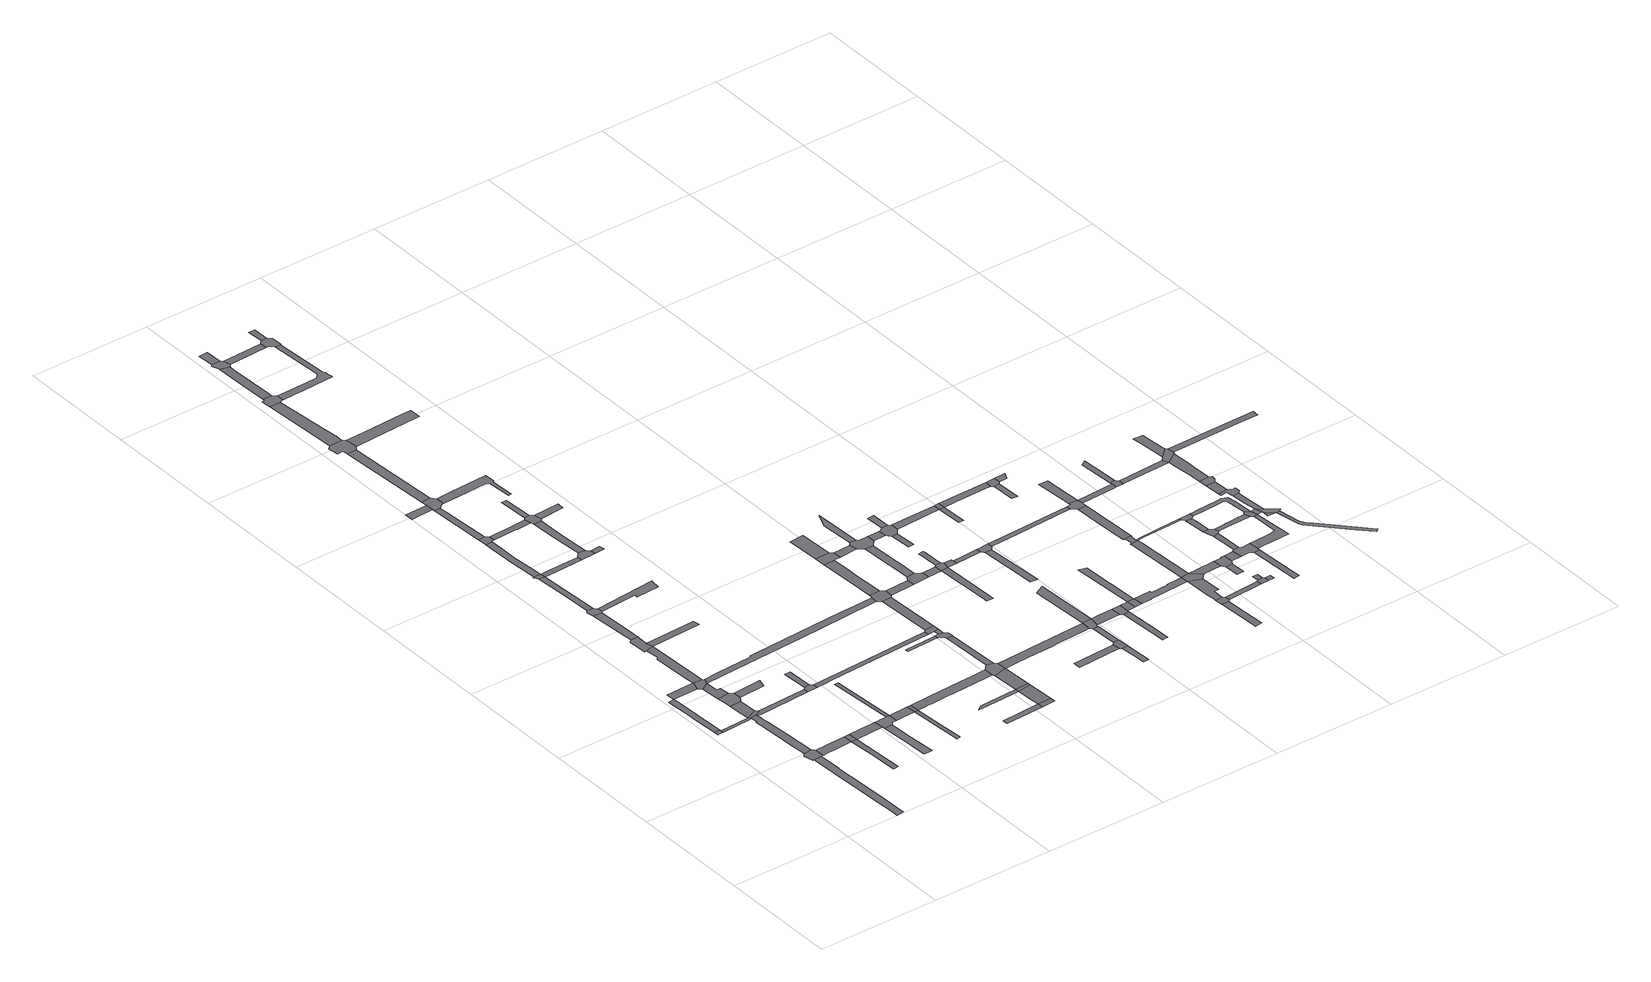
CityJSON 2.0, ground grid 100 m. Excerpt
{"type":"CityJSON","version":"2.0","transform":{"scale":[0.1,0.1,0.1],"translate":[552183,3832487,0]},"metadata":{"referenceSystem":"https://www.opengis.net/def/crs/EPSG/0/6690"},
"CityObjects":{
"road1":{"type":"Road","geometry":[{"type":"MultiSurface","lod":"1","boundaries":[[[0,1,2,3,4,5]]]}]},
"road2":{"type":"Road","attributes":{"RoadStructureAttribute.sectionType":"1"},"geometry":[{"type":"MultiSurface","lod":"1","boundaries":[[[6,7,8,9,10,11,12,13,14,15,16,17,18,19,20,21,22]]]}]},
"road3":{"type":"Road","attributes":{"RoadStructureAttribute.sectionType":"1"},"geometry":[{"type":"MultiSurface","lod":"1","boundaries":[[[23,24,25,26,27,28,29,1,0]]]}]},
"road4":{"type":"Road","geometry":[{"type":"MultiSurface","lod":"1","boundaries":[[[30,5,4,31,32]]]}]},
"road5":{"type":"Road","geometry":[{"type":"MultiSurface","lod":"1","boundaries":[[[33,34,35,36,37,38,39,40,13,12,41,42,43]]]}]},
"road6":{"type":"Road","attributes":{"RoadStructureAttribute.sectionType":"1"},"geometry":[{"type":"MultiSurface","lod":"1","boundaries":[[[44,45,46,47,48,49,32,50,51,52,53,54,55,56,36,35]]]}]},
"road7":{"type":"Road","attributes":{"RoadStructureAttribute.sectionType":"1"},"geometry":[{"type":"MultiSurface","lod":"1","boundaries":[[[57,58,26,59]]]}]},
"road8":{"type":"Road","geometry":[{"type":"MultiSurface","lod":"1","boundaries":[[[60,30,32,49,61]]]}]},
"road9":{"type":"Road","attributes":{"RoadStructureAttribute.sectionType":"1"},"geometry":[{"type":"MultiSurface","lod":"1","boundaries":[[[62,63,64,65,43,42,66,67,68,69,70]]]}]},
"road10":{"type":"Road","attributes":{"RoadStructureAttribute.sectionType":"1"},"geometry":[{"type":"MultiSurface","lod":"1","boundaries":[[[71,72,73,30,60]]]}]},
"road11":{"type":"Road","geometry":[{"type":"MultiSurface","lod":"1","boundaries":[[[74,75,76,72,71,77,78]]]}]},
"road12":{"type":"Road","attributes":{"RoadStructureAttribute.sectionType":"1"},"geometry":[{"type":"MultiSurface","lod":"1","boundaries":[[[79,80,81,82,75,74]]]}]},
"road13":{"type":"Road","geometry":[{"type":"MultiSurface","lod":"1","boundaries":[[[57,59,82,81,83,84]]]}]},
"road14":{"type":"Road","attributes":{"RoadStructureAttribute.sectionType":"1"},"geometry":[{"type":"MultiSurface","lod":"1","boundaries":[[[85,86,87,88,89,90,70]]]}]},
"road15":{"type":"Road","geometry":[{"type":"MultiSurface","lod":"1","boundaries":[[[91,62,70,90]]]}]},
"road16":{"type":"Road","attributes":{"RoadStructureAttribute.sectionType":"1"},"geometry":[{"type":"MultiSurface","lod":"1","boundaries":[[[92,93,94,95,96,97,98,57,84]]]}]},
"road17":{"type":"Road","attributes":{"RoadStructureAttribute.sectionType":"1"},"geometry":[{"type":"MultiSurface","lod":"1","boundaries":[[[99,61,49,100,101,102]]]}]},
"road18":{"type":"Road","geometry":[{"type":"MultiSurface","lod":"1","boundaries":[[[103,104,105,78,77]]]}]},
"road19":{"type":"Road","geometry":[{"type":"MultiSurface","lod":"1","boundaries":[[[106,107,108,109,110,95,94,111]]]}]},
"road20":{"type":"Road","attributes":{"RoadStructureAttribute.sectionType":"1"},"geometry":[{"type":"MultiSurface","lod":"1","boundaries":[[[112,113,114,91,90,115,116,117]]]}]},
"road21":{"type":"Road","attributes":{"RoadStructureAttribute.sectionType":"1"},"geometry":[{"type":"MultiSurface","lod":"1","boundaries":[[[118,119,107,106,120,121]]]}]},
"road22":{"type":"Road","attributes":{"RoadStructureAttribute.sectionType":"1"},"geometry":[{"type":"MultiSurface","lod":"1","boundaries":[[[122,123,124,125,126,127,128,129]]]}]},
"road23":{"type":"Road","geometry":[{"type":"MultiSurface","lod":"1","boundaries":[[[130,131,118,121,132,133,134,135]]]}]},
"road24":{"type":"Road","attributes":{"RoadStructureAttribute.sectionType":"1"},"geometry":[{"type":"MultiSurface","lod":"1","boundaries":[[[136,137,130,135,138,139]]]}]},
"road25":{"type":"Road","geometry":[{"type":"MultiSurface","lod":"1","boundaries":[[[140,141,142,143,144,112,117,129,128,145,146,147]]]}]},
"road26":{"type":"Road","attributes":{"RoadStructureAttribute.sectionType":"1"},"geometry":[{"type":"MultiSurface","lod":"1","boundaries":[[[148,149,111,94]]]}]},
"road27":{"type":"Road","geometry":[{"type":"MultiSurface","lod":"1","boundaries":[[[150,151,99,102,152,153]]]}]},
"road28":{"type":"Road","geometry":[{"type":"MultiSurface","lod":"1","boundaries":[[[154,155,136,139,156]]]}]},
"road29":{"type":"Road","geometry":[{"type":"MultiSurface","lod":"1","boundaries":[[[157,158,151,150]]]}]},
"road30":{"type":"Road","attributes":{"RoadStructureAttribute.sectionType":"1"},"geometry":[{"type":"MultiSurface","lod":"1","boundaries":[[[159,160,161,141,140]]]}]},
"road31":{"type":"Road","attributes":{"RoadStructureAttribute.sectionType":"1"},"geometry":[{"type":"MultiSurface","lod":"1","boundaries":[[[162,163,164,165,166,167,168,169,170,171,154,156]]]}]},
"road32":{"type":"Road","attributes":{"RoadStructureAttribute.sectionType":"1"},"geometry":[{"type":"MultiSurface","lod":"1","boundaries":[[[172,173,174,140,147,175,176]]]}]},
"road33":{"type":"Road","attributes":{"RoadStructureAttribute.sectionType":"1"},"geometry":[{"type":"MultiSurface","lod":"1","boundaries":[[[177,178,179,180,181,182,176]]]}]},
"road34":{"type":"Road","attributes":{"RoadStructureAttribute.sectionType":"1"},"geometry":[{"type":"MultiSurface","lod":"1","boundaries":[[[183,184,185,186,134,133]]]}]},
"road35":{"type":"Road","geometry":[{"type":"MultiSurface","lod":"1","boundaries":[[[187,188,189,167,166,190,191,192]]]}]},
"road36":{"type":"Road","attributes":{"RoadStructureAttribute.sectionType":"1"},"geometry":[{"type":"MultiSurface","lod":"1","boundaries":[[[193,194,195,196]]]}]},
"road37":{"type":"Road","attributes":{"RoadStructureAttribute.sectionType":"1"},"geometry":[{"type":"MultiSurface","lod":"1","boundaries":[[[197,198,156,139,199,200]]]}]},
"road38":{"type":"Road","geometry":[{"type":"MultiSurface","lod":"1","boundaries":[[[201,172,176,182]]]}]},
"road39":{"type":"Road","attributes":{"RoadStructureAttribute.sectionType":"1"},"geometry":[{"type":"MultiSurface","lod":"1","boundaries":[[[202,203,204,188,187]]]}]},
"road40":{"type":"Road","geometry":[{"type":"MultiSurface","lod":"1","boundaries":[[[205,206,193,196,204,203,207,208,209]]]}]},
"road41":{"type":"Road","attributes":{"RoadStructureAttribute.sectionType":"1"},"geometry":[{"type":"MultiSurface","lod":"1","boundaries":[[[210,211,212,213,192,191,214,215,216,217,218]]]}]},
"road42":{"type":"Road","attributes":{"RoadStructureAttribute.sectionType":"1"},"geometry":[{"type":"MultiSurface","lod":"1","boundaries":[[[219,220,221,222,223,224,225,83,81,226,227,228,229,230]]]}]},
"road43":{"type":"Road","attributes":{"RoadStructureAttribute.sectionType":"1"},"geometry":[{"type":"MultiSurface","lod":"1","boundaries":[[[231,232,233,206,205]]]}]},
"road44":{"type":"Road","geometry":[{"type":"MultiSurface","lod":"1","boundaries":[[[234,197,200,235,236,237]]]}]},
"road45":{"type":"Road","attributes":{"RoadStructureAttribute.sectionType":"1"},"geometry":[{"type":"MultiSurface","lod":"1","boundaries":[[[238,239,240,241,242,234,237]]]}]},
"road46":{"type":"Road","geometry":[{"type":"MultiSurface","lod":"1","boundaries":[[[243,244,245,246,247,248,249,250,232,231,251,252,253]]]}]},
"road47":{"type":"Road","attributes":{"RoadStructureAttribute.sectionType":"1"},"geometry":[{"type":"MultiSurface","lod":"1","boundaries":[[[254,255,256,236,235]]]}]},
"road48":{"type":"Road","attributes":{"RoadStructureAttribute.sectionType":"1"},"geometry":[{"type":"MultiSurface","lod":"1","boundaries":[[[257,258,259,153,152,260,261,262,263]]]}]},
"road49":{"type":"Road","attributes":{"RoadStructureAttribute.sectionType":"1"},"geometry":[{"type":"MultiSurface","lod":"1","boundaries":[[[264,265,266,267,268,201,182,269,270,271,272,273,274,275,276,277,278,279,280]]]}]},
"road50":{"type":"Road","attributes":{"RoadStructureAttribute.sectionType":"1"},"geometry":[{"type":"MultiSurface","lod":"1","boundaries":[[[281,282,283,284,285,286,287,288,289,209,208]]]}]},
"road51":{"type":"Road","geometry":[{"type":"MultiSurface","lod":"1","boundaries":[[[290,291,210,218,292,240,239,293,294]]]}]},
"road52":{"type":"Road","attributes":{"RoadStructureAttribute.sectionType":"1"},"geometry":[{"type":"MultiSurface","lod":"1","boundaries":[[[295,296,297,298]]]}]},
"road53":{"type":"Road","geometry":[{"type":"MultiSurface","lod":"1","boundaries":[[[299,300,291,290]]]}]},
"road54":{"type":"Road","attributes":{"RoadStructureAttribute.sectionType":"1"},"geometry":[{"type":"MultiSurface","lod":"1","boundaries":[[[301,302,303,304,305,306,307,308,309,310,311,244,243]]]}]},
"road55":{"type":"Road","attributes":{"RoadStructureAttribute.sectionType":"1"},"geometry":[{"type":"MultiSurface","lod":"1","boundaries":[[[312,313,314,315,316,317,318]]]}]},
"road56":{"type":"Road","geometry":[{"type":"MultiSurface","lod":"1","boundaries":[[[319,320,321,322,323,310,309,324,325,326]]]}]},
"road57":{"type":"Road","attributes":{"RoadStructureAttribute.sectionType":"1"},"geometry":[{"type":"MultiSurface","lod":"1","boundaries":[[[327,328,294,293]]]}]},
"road58":{"type":"Road","attributes":{"RoadStructureAttribute.sectionType":"1"},"geometry":[{"type":"MultiSurface","lod":"1","boundaries":[[[329,330,320,319,331,332,333,334]]]}]},
"road59":{"type":"Road","geometry":[{"type":"MultiSurface","lod":"1","boundaries":[[[335,295,298,336]]]}]},
"road60":{"type":"Road","attributes":{"RoadStructureAttribute.sectionType":"1"},"geometry":[{"type":"MultiSurface","lod":"1","boundaries":[[[337,338,318,339,295,335]]]}]},
"road61":{"type":"Road","geometry":[{"type":"MultiSurface","lod":"1","boundaries":[[[340,341,342,343,329,334,344,345,346]]]}]},
"road62":{"type":"Road","geometry":[{"type":"MultiSurface","lod":"1","boundaries":[[[347,312,318,338]]]}]},
"road63":{"type":"Road","attributes":{"RoadStructureAttribute.sectionType":"1"},"geometry":[{"type":"MultiSurface","lod":"1","boundaries":[[[348,349,350,351,352,353,253,252]]]}]},
"road64":{"type":"Road","attributes":{"RoadStructureAttribute.sectionType":"1"},"geometry":[{"type":"MultiSurface","lod":"1","boundaries":[[[354,355,340,346]]]}]},
"road65":{"type":"Road","attributes":{"RoadStructureAttribute.sectionType":"1"},"geometry":[{"type":"MultiSurface","lod":"1","boundaries":[[[356,357,358,359,360,361,362,363,364]]]}]},
"road66":{"type":"Road","attributes":{"RoadStructureAttribute.sectionType":"1"},"geometry":[{"type":"MultiSurface","lod":"1","boundaries":[[[365,366,367,312,347]]]}]},
"road67":{"type":"Road","geometry":[{"type":"MultiSurface","lod":"1","boundaries":[[[368,264,280,369,366,365,370,371]]]}]},
"road68":{"type":"Road","attributes":{"RoadStructureAttribute.sectionType":"1"},"geometry":[{"type":"MultiSurface","lod":"1","boundaries":[[[372,373,368,371]]]}]},
"road69":{"type":"Road","attributes":{"RoadStructureAttribute.sectionType":"1"},"geometry":[{"type":"MultiSurface","lod":"1","boundaries":[[[374,375,376,377,378,379,380,381,326,325,382,383,384,385,386,387,388,389,390]]]}]},
"road70":{"type":"Road","geometry":[{"type":"MultiSurface","lod":"1","boundaries":[[[391,392,356,364,393,394,395,396,397,373,372,398,399,400]]]}]},
"road71":{"type":"Road","attributes":{"RoadStructureAttribute.sectionType":"1"},"geometry":[{"type":"MultiSurface","lod":"1","boundaries":[[[401,402,345,344,403,404]]]}]},
"road72":{"type":"Road","geometry":[{"type":"MultiSurface","lod":"1","boundaries":[[[405,406,257,263,407,408]]]}]},
"road73":{"type":"Road","attributes":{"RoadStructureAttribute.sectionType":"1"},"geometry":[{"type":"MultiSurface","lod":"1","boundaries":[[[408,407,409,391,400]]]}]},
"road74":{"type":"Road","attributes":{"RoadStructureAttribute.sectionType":"1"},"geometry":[{"type":"MultiSurface","lod":"1","boundaries":[[[410,411,412,413,406,405]]]}]},
"road75":{"type":"Road","geometry":[{"type":"MultiSurface","lod":"1","boundaries":[[[414,415,416,219,230,412,411,417,418]]]}]},
"road76":{"type":"Road","attributes":{"RoadStructureAttribute.sectionType":"1"},"geometry":[{"type":"MultiSurface","lod":"1","boundaries":[[[419,420,421,422,423,424,425,426,427,415,414]]]}]},
"road77":{"type":"Road","geometry":[{"type":"MultiSurface","lod":"1","boundaries":[[[428,401,404,429,374,390,430,431,432]]]}]},
"road78":{"type":"Road","attributes":{"RoadStructureAttribute.sectionType":"1"},"geometry":[{"type":"MultiSurface","lod":"1","boundaries":[[[433,434,428,432]]]}]},
"road79":{"type":"Road","attributes":{"RoadStructureAttribute.sectionType":"1"},"geometry":[{"type":"MultiSurface","lod":"1","boundaries":[[[435,418,417,436]]]}]},
"road80":{"type":"Road","attributes":{"RoadStructureAttribute.sectionType":"1"},"geometry":[{"type":"MultiSurface","lod":"1","boundaries":[[[437,438,439,440,441,442,443,370,365,444,445,446,447,448,449,450,451,452,453,454]]]}]},
"road81":{"type":"Road","geometry":[{"type":"MultiSurface","lod":"1","boundaries":[[[455,456,424,423,457,458,459,460]]]}]},
"road82":{"type":"Road","attributes":{"RoadStructureAttribute.sectionType":"1"},"geometry":[{"type":"MultiSurface","lod":"1","boundaries":[[[461,462,463,456,455]]]}]},
"road83":{"type":"Road","attributes":{"RoadStructureAttribute.sectionType":"1"},"geometry":[{"type":"MultiSurface","lod":"1","boundaries":[[[464,465,466,467,468]]]}]},
"road84":{"type":"Road","attributes":{"RoadStructureAttribute.sectionType":"1"},"geometry":[{"type":"MultiSurface","lod":"1","boundaries":[[[469,460,459,470]]]}]},
"road85":{"type":"Road","geometry":[{"type":"MultiSurface","lod":"1","boundaries":[[[471,472,473,435,436,474,475]]]}]},
"road86":{"type":"Road","attributes":{"RoadStructureAttribute.sectionType":"1"},"geometry":[{"type":"MultiSurface","lod":"1","boundaries":[[[476,477,478,479,473,472,480,481,482,483]]]}]},
"road87":{"type":"Road","attributes":{"RoadStructureAttribute.sectionType":"1"},"geometry":[{"type":"MultiSurface","lod":"1","boundaries":[[[484,485,486,487,488]]]}]},
"road88":{"type":"Road","attributes":{"RoadStructureAttribute.sectionType":"1"},"geometry":[{"type":"MultiSurface","lod":"1","boundaries":[[[489,475,474,490]]]}]},
"road89":{"type":"Road","geometry":[{"type":"MultiSurface","lod":"1","boundaries":[[[491,469,470,476,483,492,493,494,495]]]}]},
"road90":{"type":"Road","attributes":{"RoadStructureAttribute.sectionType":"1"},"geometry":[{"type":"MultiSurface","lod":"1","boundaries":[[[496,497,498,499,500,490]]]}]},
"road91":{"type":"Road","geometry":[{"type":"MultiSurface","lod":"1","boundaries":[[[501,502,503,464,468,485,484]]]}]},
"road92":{"type":"Road","attributes":{"RoadStructureAttribute.sectionType":"1"},"geometry":[{"type":"MultiSurface","lod":"1","boundaries":[[[504,505,491,495]]]}]},
"road93":{"type":"Road","attributes":{"RoadStructureAttribute.sectionType":"1"},"geometry":[{"type":"MultiSurface","lod":"1","boundaries":[[[506,507,503,502]]]}]},
"road94":{"type":"Road","geometry":[{"type":"MultiSurface","lod":"1","boundaries":[[[508,509,489,490,500,510]]]}]},
"road95":{"type":"Road","geometry":[{"type":"MultiSurface","lod":"1","boundaries":[[[511,437,454,507,506,512,513]]]}]},
"road96":{"type":"Road","geometry":[{"type":"MultiSurface","lod":"1","boundaries":[[[514,515,516,517,518,519,520,521,509,508]]]}]},
"road97":{"type":"Road","attributes":{"RoadStructureAttribute.sectionType":"1"},"geometry":[{"type":"MultiSurface","lod":"1","boundaries":[[[522,493,492,523]]]}]},
"road98":{"type":"Road","attributes":{"RoadStructureAttribute.sectionType":"1"},"geometry":[{"type":"MultiSurface","lod":"1","boundaries":[[[524,510,500,525,526]]]}]},
"road99":{"type":"Road","attributes":{"RoadStructureAttribute.sectionType":"1"},"geometry":[{"type":"MultiSurface","lod":"1","boundaries":[[[527,528,529,437,511]]]}]},
"road100":{"type":"Road","geometry":[{"type":"MultiSurface","lod":"1","boundaries":[[[530,531,532,533]]]}]},
"road101":{"type":"Road","geometry":[{"type":"MultiSurface","lod":"1","boundaries":[[[534,535,536,522,523,533,532,537,538]]]}]},
"road102":{"type":"Road","attributes":{"RoadStructureAttribute.sectionType":"1"},"geometry":[{"type":"MultiSurface","lod":"1","boundaries":[[[539,540,511,513,541,542,543]]]}]},
"road103":{"type":"Road","geometry":[{"type":"MultiSurface","lod":"1","boundaries":[[[544,545,535,534]]]}]},
"road104":{"type":"Road","attributes":{"RoadStructureAttribute.sectionType":"1"},"geometry":[{"type":"MultiSurface","lod":"1","boundaries":[[[546,547,526,525,548,549]]]}]},
"road105":{"type":"Road","attributes":{"RoadStructureAttribute.sectionType":"1"},"geometry":[{"type":"MultiSurface","lod":"1","boundaries":[[[550,551,552,553,554,555,556,557]]]}]},
"road106":{"type":"Road","geometry":[{"type":"MultiSurface","lod":"1","boundaries":[[[558,539,543,559,557,556,560]]]}]},
"road107":{"type":"Road","attributes":{"RoadStructureAttribute.sectionType":"1"},"geometry":[{"type":"MultiSurface","lod":"1","boundaries":[[[561,562,563,564,565,566,567]]]}]},
"road108":{"type":"Road","geometry":[{"type":"MultiSurface","lod":"1","boundaries":[[[568,569,546,549,570,561,567,571]]]}]},
"road109":{"type":"Road","attributes":{"RoadStructureAttribute.sectionType":"1"},"geometry":[{"type":"MultiSurface","lod":"1","boundaries":[[[572,558,560,573]]]}]},
"road110":{"type":"Road","attributes":{"RoadStructureAttribute.sectionType":"1"},"geometry":[{"type":"MultiSurface","lod":"1","boundaries":[[[574,575,538,537,576]]]}]},
"road111":{"type":"Road","geometry":[{"type":"MultiSurface","lod":"1","boundaries":[[[577,572,573,578]]]}]},
"road112":{"type":"Road","geometry":[{"type":"MultiSurface","lod":"1","boundaries":[[[579,580,572,577]]]}]},
"road113":{"type":"Road","geometry":[{"type":"MultiSurface","lod":"1","boundaries":[[[576,581,582,583]]]}]},
"road114":{"type":"Road","geometry":[{"type":"MultiSurface","lod":"1","boundaries":[[[584,574,576,583]]]}]},
"road115":{"type":"Road","attributes":{"RoadStructureAttribute.sectionType":"1"},"geometry":[{"type":"MultiSurface","lod":"1","boundaries":[[[585,586,587,588,589,590,577,578,591,592,593,594,595]]]}]},
"road116":{"type":"Road","attributes":{"RoadStructureAttribute.sectionType":"1"},"geometry":[{"type":"MultiSurface","lod":"1","boundaries":[[[596,597,598,599,600,601,602]]]}]},
"road117":{"type":"Road","attributes":{"RoadStructureAttribute.sectionType":"1"},"geometry":[{"type":"MultiSurface","lod":"1","boundaries":[[[603,604,568,571,605,606]]]}]},
"road118":{"type":"Road","geometry":[{"type":"MultiSurface","lod":"1","boundaries":[[[607,608,609,598,597,610,611]]]}]},
"road119":{"type":"Road","attributes":{"RoadStructureAttribute.sectionType":"1"},"geometry":[{"type":"MultiSurface","lod":"1","boundaries":[[[612,584,583,613,614]]]}]},
"road120":{"type":"Road","attributes":{"RoadStructureAttribute.sectionType":"1"},"geometry":[{"type":"MultiSurface","lod":"1","boundaries":[[[595,615,616,617,618,608,607,619,620,621,622,623]]]}]},
"road121":{"type":"Road","geometry":[{"type":"MultiSurface","lod":"1","boundaries":[[[624,585,595,623,625,626]]]}]},
"road122":{"type":"Road","attributes":{"RoadStructureAttribute.sectionType":"1"},"geometry":[{"type":"MultiSurface","lod":"1","boundaries":[[[627,628,629,630,631,632,585,624]]]}]},
"road123":{"type":"Road","attributes":{"RoadStructureAttribute.sectionType":"1"},"geometry":[{"type":"MultiSurface","lod":"1","boundaries":[[[633,611,610,634]]]}]},
"road124":{"type":"Road","geometry":[{"type":"MultiSurface","lod":"1","boundaries":[[[635,636,637,638]]]}]},
"road125":{"type":"Road","geometry":[{"type":"MultiSurface","lod":"1","boundaries":[[[639,640,641,630,629,642,643,644]]]}]},
"road126":{"type":"Road","attributes":{"RoadStructureAttribute.sectionType":"1"},"geometry":[{"type":"MultiSurface","lod":"1","boundaries":[[[645,646,647,624,626,648,649]]]}]},
"road127":{"type":"Road","geometry":[{"type":"MultiSurface","lod":"1","boundaries":[[[650,612,614,638,637,651]]]}]},
"road128":{"type":"Road","attributes":{"RoadStructureAttribute.sectionType":"1"},"geometry":[{"type":"MultiSurface","lod":"1","boundaries":[[[652,653,654,655,656,657,658,639,644]]]}]},
"road129":{"type":"Road","attributes":{"RoadStructureAttribute.sectionType":"1"},"geometry":[{"type":"MultiSurface","lod":"1","boundaries":[[[659,660,650,651]]]}]},
"road130":{"type":"Road","geometry":[{"type":"MultiSurface","lod":"1","boundaries":[[[661,662,603,606,656,655,663,664,665]]]}]},
"road131":{"type":"Road","geometry":[{"type":"MultiSurface","lod":"1","boundaries":[[[666,633,634,667,668,669]]]}]},
"road132":{"type":"Road","geometry":[{"type":"MultiSurface","lod":"1","boundaries":[[[670,671,672,673,674]]]}]},
"road133":{"type":"Road","geometry":[{"type":"MultiSurface","lod":"1","boundaries":[[[675,676,666,669]]]}]},
"road134":{"type":"Road","geometry":[{"type":"MultiSurface","lod":"1","boundaries":[[[677,678,679,645,649,674,673,680]]]}]},
"road135":{"type":"Road","attributes":{"RoadStructureAttribute.sectionType":"1"},"geometry":[{"type":"MultiSurface","lod":"1","boundaries":[[[681,682,668,667]]]}]},
"road136":{"type":"Road","attributes":{"RoadStructureAttribute.sectionType":"1"},"geometry":[{"type":"MultiSurface","lod":"1","boundaries":[[[683,684,661,665]]]}]},
"road137":{"type":"Road","geometry":[{"type":"MultiSurface","lod":"1","boundaries":[[[685,686,687,642,629,688,689,690]]]}]},
"road138":{"type":"Road","attributes":{"RoadStructureAttribute.sectionType":"1"},"geometry":[{"type":"MultiSurface","lod":"1","boundaries":[[[691,692,677,680,693]]]}]},
"road139":{"type":"Road","attributes":{"RoadStructureAttribute.sectionType":"1"},"geometry":[{"type":"MultiSurface","lod":"1","boundaries":[[[694,665,664,695,696]]]}]},
"road140":{"type":"Road","attributes":{"RoadStructureAttribute.sectionType":"1"},"geometry":[{"type":"MultiSurface","lod":"1","boundaries":[[[697,698,699,700,701,702]]]}]},
"road141":{"type":"Road","geometry":[{"type":"MultiSurface","lod":"1","boundaries":[[[703,704,705,706,691,693,707,702,701,708,709]]]}]},
"road142":{"type":"Road","geometry":[{"type":"MultiSurface","lod":"1","boundaries":[[[710,711,706,705]]]}]},
"road143":{"type":"Road","geometry":[{"type":"MultiSurface","lod":"1","boundaries":[[[712,713,711,710,714,715]]]}]},
"road144":{"type":"Road","geometry":[{"type":"MultiSurface","lod":"1","boundaries":[[[716,717,713,712,718,719,720,721]]]}]},
"road145":{"type":"Road","geometry":[{"type":"MultiSurface","lod":"1","boundaries":[[[722,685,690,723,716,721,724]]]}]},
"road146":{"type":"Road","geometry":[{"type":"MultiSurface","lod":"1","boundaries":[[[725,726,694,696,727,728]]]}]},
"road147":{"type":"Road","attributes":{"RoadStructureAttribute.sectionType":"1"},"geometry":[{"type":"MultiSurface","lod":"1","boundaries":[[[729,730,726,725]]]}]},
"road148":{"type":"Road","geometry":[{"type":"MultiSurface","lod":"1","boundaries":[[[731,732,733,734,735,715,714,736,737,738,739,740]]]}]},
"road149":{"type":"Road","attributes":{"RoadStructureAttribute.sectionType":"1"},"geometry":[{"type":"MultiSurface","lod":"1","boundaries":[[[741,742,743,744,745,746,747,748,749,750,709,708]]]}]},
"road150":{"type":"Road","geometry":[{"type":"MultiSurface","lod":"1","boundaries":[[[751,752,753,754,755,756,757,758,722,724,759,760,761,762,763,764,765,766]]]}]},
"road151":{"type":"Road","attributes":{"RoadStructureAttribute.sectionType":"1"},"geometry":[{"type":"MultiSurface","lod":"1","boundaries":[[[767,728,727,768,769]]]}]},
"road152":{"type":"Road","geometry":[{"type":"MultiSurface","lod":"1","boundaries":[[[765,731,740,770,747,746,766]]]}]},
"road153":{"type":"Road","geometry":[{"type":"MultiSurface","lod":"1","boundaries":[[[771,766,746,772]]]}]},
"road154":{"type":"Road","geometry":[{"type":"MultiSurface","lod":"1","boundaries":[[[773,774,775]]]}]},
"road155":{"type":"Road","attributes":{"RoadStructureAttribute.sectionType":"1"},"geometry":[{"type":"MultiSurface","lod":"1","boundaries":[[[776,777,778,779,780,781,771,782]]]}]},
"road156":{"type":"Road","geometry":[{"type":"MultiSurface","lod":"1","boundaries":[[[771,772,773,775,783,784,785,782]]]}]},
"road157":{"type":"Road","attributes":{"RoadStructureAttribute.sectionType":"1"},"geometry":[{"type":"MultiSurface","lod":"1","boundaries":[[[786,787,788,789,790]]]}]},
"road158":{"type":"Road","geometry":[{"type":"MultiSurface","lod":"1","boundaries":[[[791,790,789,792,793,779,778,794,795]]]}]},
"road159":{"type":"Road","geometry":[{"type":"MultiSurface","lod":"1","boundaries":[[[796,797,788,787,798,799]]]}]},
"road160":{"type":"Road","attributes":{"RoadStructureAttribute.sectionType":"1"},"geometry":[{"type":"MultiSurface","lod":"1","boundaries":[[[800,801,802,769,803,804,797,796]]]}]},
"road161":{"type":"Road","attributes":{"RoadStructureAttribute.sectionType":"1"},"geometry":[{"type":"MultiSurface","lod":"1","boundaries":[[[775,805,806,807,808,809,810,811,812,813,814,783]]]}]},
"road162":{"type":"Road","geometry":[{"type":"MultiSurface","lod":"1","boundaries":[[[815,816,767,769,802,817,818]]]}]},
"road163":{"type":"Road","attributes":{"RoadStructureAttribute.sectionType":"1"},"geometry":[{"type":"MultiSurface","lod":"1","boundaries":[[[819,820,821,822,816,815]]]}]},
"road164":{"type":"Road","attributes":{"RoadStructureAttribute.sectionType":"1"},"geometry":[{"type":"MultiSurface","lod":"1","boundaries":[[[823,824,818,817,825,826,827,828,829,830]]]}]}
},
"vertices":[
[105,1595,0],[60,1593,0],[62,1554,0],[72,1555,0],[107,1556,0],[105,1583,0],
[488,280,0],[491,280,0],[483,458,0],[480,458,0],[471,704,0],[471,715,0],[463,904,0],[400,900,0],[408,703,0],[409,687,0],[413,601,0],[415,558,0],[421,422,0],[428,234,0],[436,53,0],[438,1,0],[496,9,0],
[95,1834,0],[95,1837,0],[87,2054,0],[85,2091,0],[35,2085,0],[48,1837,0],[48,1832,0],
[352,1591,0],[353,1568,0],[371,1583,0],
[471,995,0],[468,999,0],[457,1010,0],[392,1001,0],[388,997,0],[383,991,0],[371,978,0],[391,900,0],[463,905,0],[483,906,0],[480,987,0],
[444,1254,0],[433,1473,0],[425,1525,0],[424,1543,0],[423,1561,0],[422,1588,0],[373,1558,0],[375,1521,0],[375,1517,0],[365,1517,0],[375,1325,0],[385,1140,0],[391,1022,0],
[314,2170,0],[82,2161,0],[293,2095,0],
[442,1634,0],[475,1620,0],
[741,999,0],[725,998,0],[706,997,0],[595,992,0],[536,909,0],[579,911,0],[626,914,0],[735,919,0],[744,919,0],
[438,1787,0],[342,1781,0],[347,1684,0],
[432,1914,0],[334,1909,0],[338,1846,0],[465,1829,0],[462,1897,0],
[421,2002,0],[391,2001,0],[388,2108,0],[325,2066,0],
[407,2159,0],[390,2164,0],
[756,707,0],[768,473,0],[790,474,0],[811,476,0],[800,707,0],[789,920,0],
[786,1001,0],
[387,2220,0],[368,2669,0],[367,2701,0],[304,2685,0],[313,2570,0],[296,2555,0],[311,2248,0],
[877,1636,0],[439,1577,0],[443,1574,0],[879,1597,0],
[685,1844,0],[692,1870,0],[702,1912,0],
[356,2859,0],[300,2858,0],[278,2840,0],[281,2752,0],[284,2684,0],[358,2761,0],
[1014,1011,0],[989,1010,0],[892,1006,0],[807,921,0],[893,925,0],[1027,933,0],
[274,3257,0],[295,2928,0],[355,2915,0],[346,3250,0],
[1040,710,0],[1053,491,0],[1087,490,0],[1121,489,0],[1121,492,0],[1107,710,0],[1094,914,0],[1028,910,0],
[280,3340,0],[263,3312,0],[346,3255,0],[356,3263,0],[353,3308,0],[330,3333,0],
[253,3854,0],[264,3646,0],[307,3757,0],[303,3842,0],
[1151,1018,0],[1120,1016,0],[1107,1016,0],[1073,1014,0],[1039,1013,0],[1100,922,0],[1112,937,0],[1154,939,0],
[792,2720,0],[783,2777,0],
[942,1659,0],[899,1654,0],[967,1601,0],[965,1644,0],
[242,3894,0],[230,3884,0],[298,3890,0],
[937,1869,0],[885,1869,0],
[1118,1556,0],[1102,1556,0],[1085,1555,0],
[291,3995,0],[280,4153,0],[279,4171,0],[279,4305,0],[280,4415,0],[222,4409,0],[223,4348,0],[225,4169,0],[226,4150,0],[239,3946,0],
[1315,1026,0],[1155,1019,0],[1153,1018,0],[1198,941,0],[1318,946,0],
[1334,713,0],[1348,501,0],[1362,502,0],[1376,504,0],[1363,713,0],[1349,948,0],
[661,3284,0],[661,3256,0],[851,3268,0],[860,3351,0],
[276,4496,0],[220,4493,0],[222,4451,0],[282,4425,0],[305,4426,0],[303,4475,0],
[193,5053,0],[5,5047,0],[9,4976,0],[194,4986,0],
[632,3901,0],[361,3892,0],[342,3844,0],[633,3858,0],
[1345,1027,0],
[250,4900,0],[246,4966,0],[195,4963,0],
[266,5112,0],[190,5102,0],[284,4999,0],[302,5000,0],[299,5076,0],
[622,4493,0],[474,4484,0],[457,4483,0],[375,4479,0],[390,4429,0],[459,4432,0],[504,4434,0],[512,4429,0],[635,4439,0],
[1946,2254,0],[1732,2243,0],[1661,2239,0],[899,2199,0],[834,2196,0],[832,2183,0],[532,2166,0],[651,2122,0],[968,2138,0],[1264,2154,0],[1635,2178,0],[1943,2197,0],
[227,5900,0],[147,5895,0],[148,5873,0],
[667,3941,0],[757,3864,0],[755,3909,0],[725,3935,0],
[713,4176,0],[705,4411,0],[642,4409,0],[652,4173,0],[665,3973,0],
[221,6051,0],[111,6050,0],[89,6029,0],[83,6027,0],[94,5938,0],[137,5939,0],[141,5937,0],[145,5931,0],[249,5927,0],[254,5929,0],[242,6034,0],
[777,3865,0],[840,3868,0],[832,3915,0],
[1977,1690,0],[1370,1661,0],[1107,1649,0],[1042,1605,0],[1108,1612,0],[1391,1625,0],[1979,1652,0],
[2025,1061,0],[2001,1059,0],[1903,1054,0],[1792,1049,0],[1523,1036,0],[1354,948,0],[1355,948,0],[1374,949,0],[1405,951,0],[1457,953,0],[1473,954,0],[1491,955,0],[1622,962,0],[1675,964,0],[1866,973,0],[1944,976,0],[2025,980,0],
[439,5006,0],[689,5016,0],[706,5001,0],[721,4804,0],[748,4809,0],[736,5001,0],[746,5009,0],[747,5097,0],[436,5083,0],
[682,4516,0],[641,4514,0],[642,4420,0],[723,4435,0],[709,4495,0],
[2059,498,0],[1738,482,0],[1740,437,0],[2061,453,0],
[671,4765,0],[630,4763,0],
[220,6101,0],[219,6121,0],[218,6134,0],[217,6149,0],[210,6199,0],[209,6209,0],[209,6210,0],[167,6677,0],[167,6690,0],[75,6685,0],[102,6213,0],
[2047,738,0],[1728,725,0],[1717,716,0],[1706,708,0],[1684,692,0],[1707,693,0],[2048,708,0],
[169,6790,0],[96,6789,0],[96,6772,0],[71,6771,0],[74,6713,0],[187,6701,0],[201,6701,0],[199,6763,0],
[922,4448,0],[931,4511,0],
[84,7274,0],[90,7017,0],[167,6835,0],[163,7019,0],[158,7209,0],[157,7250,0],
[2171,503,0],[2173,458,0],
[2167,591,0],[2160,721,0],[2053,610,0],
[78,7354,0],[63,7334,0],[81,7277,0],[84,7277,0],[176,7275,0],[163,7335,0],[148,7350,0],
[2159,743,0],
[406,5937,0],[792,5959,0],[826,5961,0],[825,6058,0],[754,6055,0],[402,6040,0],
[142,7490,0],[69,7487,0],
[2006,1608,0],[1979,1607,0],[1737,1594,0],[1740,1570,0],[1835,1573,0],[1868,1576,0],[1947,1579,0],[1980,1580,0],[2007,1580,0],
[2146,987,0],[2035,960,0],[2046,743,0],
[2067,1103,0],[2033,965,0],[2143,1068,0],[2122,1090,0],
[2106,1535,0],[2055,1533,0],
[559,7257,0],[585,6826,0],[586,6807,0],[580,6802,0],[554,6777,0],[467,6773,0],[376,6770,0],[318,6768,0],[306,6705,0],[378,6708,0],[492,6712,0],[647,6718,0],[646,6733,0],[644,6771,0],[643,6793,0],[631,6805,0],[604,7252,0],
[2040,1610,0],[2030,1610,0],[2017,1578,0],[2026,1571,0],[2032,1565,0],[2038,1560,0],[2048,1550,0],[2105,1548,0],[2102,1581,0],[2075,1603,0],
[503,7351,0],[291,7341,0],[306,7280,0],[505,7288,0],
[2074,1711,0],[1997,1709,0],[2037,1655,0],[2077,1663,0],
[2038,1642,0],
[2069,1826,0],[2054,2173,0],[1974,2171,0],[1991,1833,0],
[2040,2285,0],[1953,2282,0],[1953,2264,0],[2071,2195,0],[2075,2263,0],
[2035,2445,0],[2032,2556,0],[2029,2656,0],[2025,2772,0],[2025,2782,0],[1935,2779,0],[1936,2746,0],[1942,2575,0],[1949,2387,0],
[530,7379,0],[531,7289,0],[614,7265,0],[608,7357,0],[580,7379,0],
[576,7514,0],[524,7511,0],
[2275,2272,0],[2279,2207,0],
[2919,1108,0],[2904,1106,0],[2635,1092,0],[2434,1084,0],[2328,1078,0],[2242,1073,0],[2162,1069,0],[2147,987,0],[2243,993,0],[2357,999,0],[2492,1006,0],[2564,1010,0],[2652,1014,0],[2672,1015,0],[2743,1019,0],[2887,1026,0],[2892,1027,0],[2910,1027,0],
[2054,2877,0],[1932,2873,0],[2035,2785,0],[2058,2786,0],[2079,2787,0],[2075,2855,0],
[2039,3162,0],[1922,3151,0],[1923,3126,0],
[2921,765,0],[2564,746,0],[2565,725,0],[2567,684,0],[2924,702,0],
[2222,2864,0],[2233,2797,0],
[2410,2286,0],[2368,2313,0],[2300,2305,0],[2420,2216,0],[2417,2282,0],
[2280,2762,0],[2291,2514,0],[2292,2496,0],[2293,2475,0],[2362,2447,0],[2360,2479,0],[2359,2506,0],[2348,2760,0],
[2993,694,0],[2945,691,0],[2952,572,0],[2958,464,0],[3006,467,0],
[2530,2286,0],[2536,2222,0],
[2244,2889,0],[2390,2805,0],[2387,2873,0],[2312,2870,0],[2297,2885,0],
[2556,1778,0],[2558,1733,0],[2613,1731,0],[2612,1773,0],[2593,2228,0],
[2991,729,0],[2988,790,0],[2942,787,0],
[2283,3290,0],[2231,3164,0],
[2976,1009,0],[2933,1007,0],
[2592,2305,0],[2547,2303,0],[2608,2289,0],
[2994,1111,0],[2975,1022,0],[2982,1028,0],
[2589,2355,0],[2586,2422,0],[2583,2480,0],[2583,2490,0],[2538,2488,0],[2538,2486,0],[2541,2433,0],[2543,2374,0],
[2490,2876,0],[2492,2810,0],
[2674,2290,0],[2677,2232,0],[2675,2272,0],
[2972,1639,0],[2895,1601,0],[2908,1321,0],
[2538,2598,0],[2584,2601,0],[2573,2776,0],[2526,2773,0],
[2586,2899,0],[2532,2897,0],[2507,2877,0],[2604,2816,0],[2609,2885,0],
[3183,1120,0],[3080,1116,0],[2991,1028,0],[3137,1035,0],[3186,1036,0],
[2581,3055,0],[2525,3052,0],
[2891,2283,0],[2782,2277,0],[2869,2242,0],[2893,2243,0],
[3225,731,0],[3232,604,0],[3232,602,0],[3255,605,0],[3279,608,0],[3273,732,0],[3259,1019,0],[3210,1017,0],
[3258,1123,0],[3190,1036,0],[3258,1041,0],
[2918,2219,0],[2940,1741,0],[2941,1734,0],[3001,1727,0],[3000,1735,0],[2974,2200,0],[2973,2217,0],
[2994,2288,0],[2905,2284,0],[2912,2225,0],[2996,2250,0],
[3327,1126,0],[3330,1044,0],
[2988,2895,0],[2709,2888,0],[2989,2836,0],
[3384,1129,0],[3394,1047,0],
[3359,1638,0],[3296,1648,0],
[2996,2624,0],[3039,2624,0],[3032,2835,0],
[3030,2896,0],
[3809,1140,0],[3794,1138,0],[3677,1131,0],[3677,1125,0],[3530,1117,0],[3529,1135,0],[3473,1050,0],[3473,1056,0],[3593,1062,0],[3755,1072,0],[3810,1075,0],
[3897,529,0],[3888,701,0],[3828,697,0],[3838,502,0],[3846,358,0],[3846,344,0],[3906,347,0],
[3711,2323,0],[3101,2293,0],[3230,2261,0],[3713,2284,0],
[3884,771,0],[3825,767,0],[3826,737,0],[3906,717,0],[3899,757,0],
[3453,2906,0],[3137,2840,0],[3446,2850,0],
[3811,1055,0],[3814,968,0],[3820,858,0],[3824,786,0],[3881,860,0],[3891,860,0],[3924,861,0],[3924,863,0],[3916,1035,0],
[3878,1147,0],[3931,1051,0],[3956,1077,0],
[3878,1158,0],[3850,1653,0],[3848,1688,0],[3779,1680,0],[3780,1660,0],[3809,1150,0],
[4196,775,0],[4199,735,0],
[3471,2636,0],[3519,2630,0],[3512,2832,0],[3467,2831,0],
[3775,1760,0],[3793,1740,0],[3798,1698,0],[3841,1698,0],[3840,1741,0],[3848,1761,0],
[4110,1160,0],[3957,1154,0],[3957,1151,0],[4110,1084,0],[4113,1084,0],
[3525,2908,0],[3527,2852,0],
[3844,1849,0],[3841,1915,0],[3832,2110,0],[3826,2250,0],[3755,2247,0],[3760,2128,0],[3770,1878,0],
[3597,2858,0],[3621,2912,0],
[3748,2348,0],[3750,2324,0],[3825,2285,0],[3830,2295,0],[3822,2340,0],
[4213,792,0],[4268,739,0],[4265,779,0],[4255,791,0],
[4142,933,0],[4169,934,0],[4197,935,0],[4192,1058,0],[4137,1055,0],
[4254,847,0],[4209,844,0],
[4209,1170,0],[4178,1168,0],[4179,1163,0],[4214,1090,0],
[4316,742,0],[4314,782,0],
[3801,2657,0],[3729,2664,0],
[4238,1724,0],[4162,1720,0],[3876,1704,0],[3901,1693,0],[4197,1706,0],[4239,1708,0],
[4289,1175,0],[4282,1175,0],[4298,1094,0],
[4134,2353,0],[4120,2306,0],[4136,2306,0],
[4418,743,0],[4423,653,0],[4473,656,0],[4468,744,0],[4450,1079,0],[4400,1076,0],
[4372,1178,0],[4357,1190,0],[4353,1194,0],[4308,1191,0],[4365,1098,0],[4449,1102,0],[4444,1183,0],
[4343,1415,0],[4296,1405,0],
[4324,1499,0],[4274,1496,0],[4365,1437,0],[4355,1473,0],
[4263,1679,0],[4267,1612,0],[4320,1560,0],[4316,1608,0],[4312,1660,0],[4311,1673,0],
[4337,1729,0],[4263,1683,0],[4339,1695,0],
[4176,2376,0],[4133,2374,0],[4198,2309,0],[4197,2354,0],
[4161,2698,0],[4116,2671,0],
[4632,1493,0],[4546,1487,0],[4513,1484,0],[4453,1480,0],[4446,1480,0],[4434,1440,0],[4444,1440,0],[4525,1443,0],[4572,1445,0],[4651,1449,0],
[4507,1105,0],[4586,1109,0],[4731,1112,0],[4720,1249,0],[4715,1299,0],[4703,1439,0],[4672,1431,0],[4681,1208,0],[4637,1194,0],[4598,1191,0],
[4686,1597,0],[4682,1665,0],[4681,1669,0],[4670,1730,0],[4627,1746,0],[4602,1744,0],[4400,1733,0],[4366,1731,0],[4420,1698,0],[4570,1704,0],[4618,1706,0],[4637,1687,0],[4640,1653,0],[4645,1596,0],[4651,1523,0],[4693,1497,0],
[4591,2373,0],[4212,2309,0],[4614,2323,0],
[4664,1439,0],
[4734,1499,0],[4747,1442,0],
[4753,1422,0],[4754,1380,0],[4824,1378,0],
[4773,1599,0],[4765,1701,0],[4763,1727,0],[4711,1722,0],[4715,1682,0],[4724,1598,0],[4783,1467,0],
[4854,1378,0],[4874,1391,0],[4798,1455,0],
[4721,1893,0],[4718,1942,0],[4641,1936,0],[4650,1804,0],[4727,1814,0],
[4769,1792,0],[4652,1781,0],[4705,1784,0],[4785,1750,0],[4784,1792,0],
[4722,2014,0],[4636,2008,0],[4738,1969,0],[4745,2002,0],
[4717,2138,0],[4713,2238,0],[4706,2389,0],[4619,2249,0],[4629,2113,0],
[4856,1201,0],[4863,1166,0],[4876,1143,0],[5134,868,0],[5233,763,0],[5262,785,0],[5160,892,0],[4949,1114,0],[4911,1156,0],[4886,1199,0],
[4693,2474,0],[4618,2406,0],[4713,2404,0],[4708,2464,0],
[4690,2505,0],[4675,2704,0],[4595,2708,0],[4604,2595,0],
[5352,2470,0],[4729,2464,0],[4728,2409,0],[4781,2410,0],[5328,2418,0],[5409,2418,0],[5463,2419,0],[5463,2471,0]
]}
